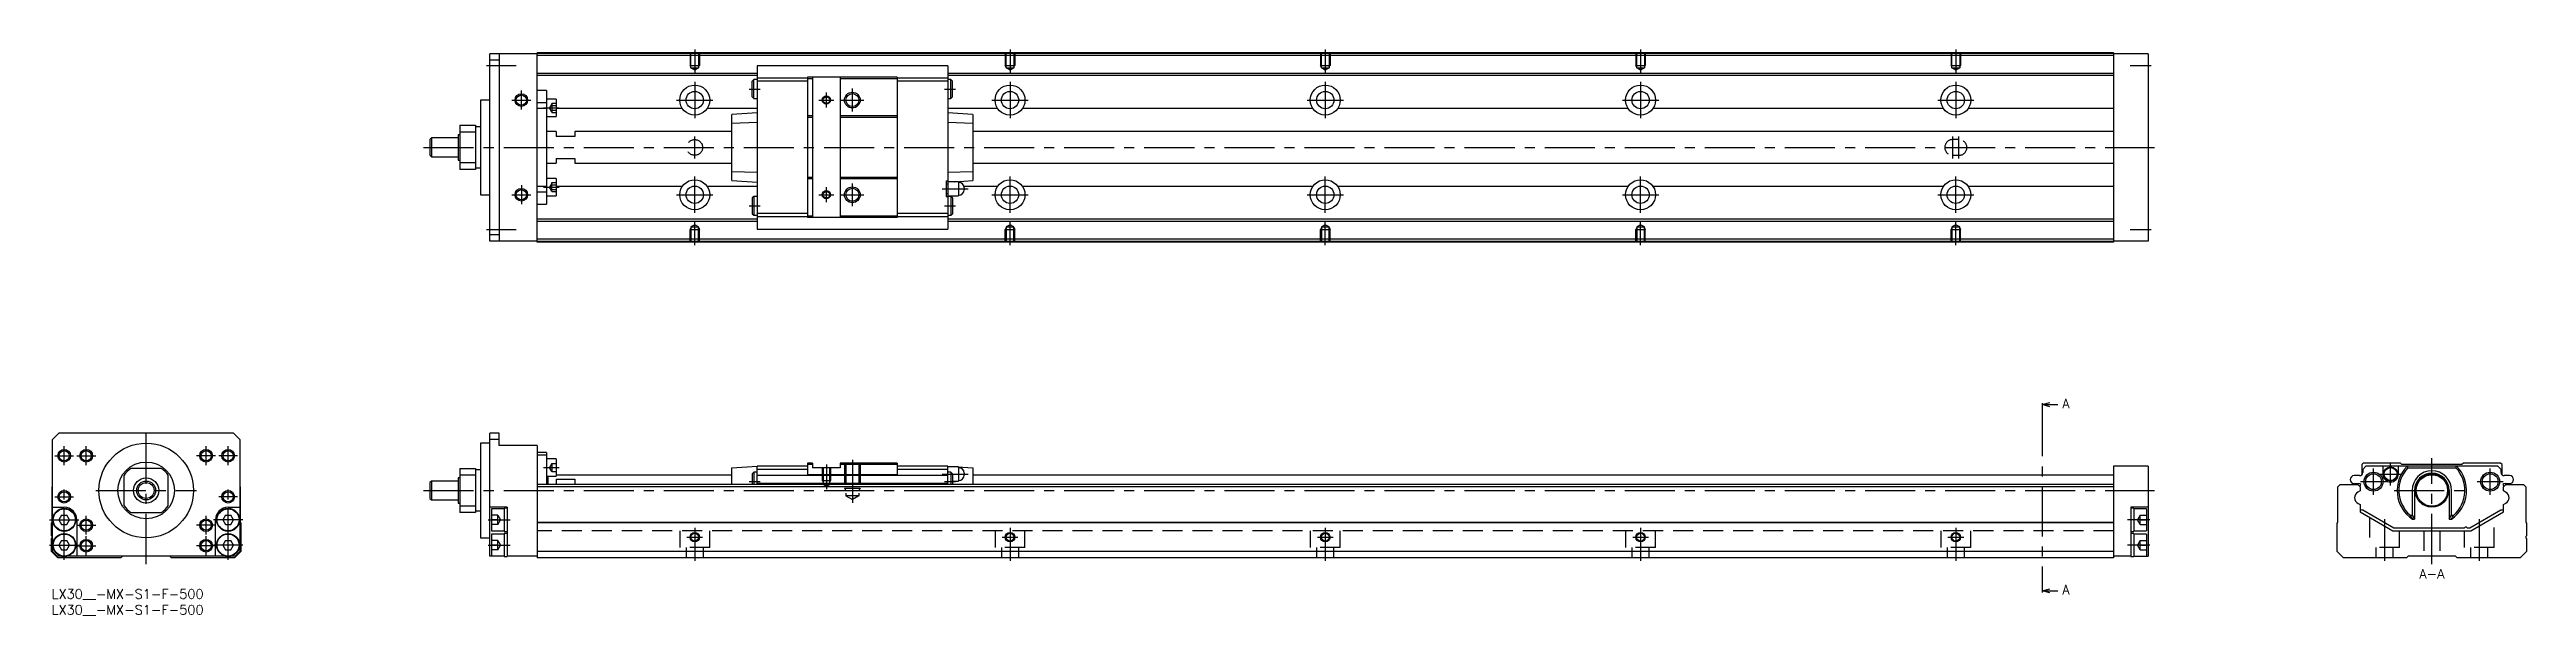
# Model space of a CAD drawing. Extents: x -1 to 785, y -8 to 171.
import ezdxf

# ---------------------------------------------------------------- set-up
doc = ezdxf.new("R2010")
doc.units = 0
doc.header["$LTSCALE"] = 0.5
doc.linetypes.add('CENTER', pattern=[50.8, 31.75, -6.35, 6.35, -6.35])
doc.linetypes.add('DASHED', pattern=[19.05, 12.7, -6.35])
for name, color, linetype in [('MSM_CENTER', 1, 'CENTER'), ('MSM_CONTINUOUS', 7, 'CONTINUOUS'), ('MSM_DASHED', 4, 'DASHED'), ('MSM_NARROW', 5, 'CONTINUOUS'), ('MSM_PART_NUMBER', 7, 'CONTINUOUS')]:
    doc.layers.add(name, color=color, linetype=linetype)
doc.styles.get("Standard").update_dxf_attribs({"font": 'txt.shx', "height": 3, "bigfont": 'bigfont.shx'})

# ---------------------------------------------------------------- blocks, each defined once
blk = doc.blocks.new('*U3')
at = {"layer": 'MSM_PART_NUMBER'}
blk.add_text('LX30__-MX-S1-F-500', height=3, dxfattribs=at).set_placement((0, -3))
blk = doc.blocks.new('*U4')
at = {"layer": 'MSM_PART_NUMBER'}
blk.add_text('LX30__-MX-S1-F-500', height=3, dxfattribs=at).set_placement((0, -8))

msp = doc.modelspace()

# ---------------------------------------------------------------- linework, layer by layer
at = {"layer": 'MSM_CENTER'}
for p, q in [((138, 166), (147.4, 166)), ((204, 171), (204, 163.49)), ((304, 171), (304, 163.49)), ((404, 171), (404, 163.49)), ((504, 171), (504, 163.49)), ((604, 171), (604, 163.49)), ((659.25, 166), (666, 166)), ((149, 152), (149, 158)), ((204, 160.75), (204, 149.25)), ((221.25, 158.5), (224.75, 158.5)), ((245.75, 152.63), (245.75, 157.36)), ((254, 151.37), (254, 158.62)), ((283.25, 158.5), (286.75, 158.5)), ((304, 160.75), (304, 149.25)), ((404, 160.75), (404, 149.25)), ((504, 160.75), (504, 149.25)), ((604, 160.75), (604, 149.25)), ((146, 155), (152, 155)), ((156, 152.55), (161, 152.55)), ((198.25, 155), (209.75, 155)), ((243.39, 155), (248.11, 155)), ((250.38, 155), (257.62, 155)), ((298.25, 155), (309.75, 155)), ((398.25, 155), (409.75, 155)), ((498.25, 155), (509.75, 155)), ((598.25, 155), (609.75, 155)), ((204, 136.5), (204, 143.5)), ((603, 136.5), (603, 143.5)), ((605, 136.5), (605, 143.5)), ((118, 140), (667, 140)), ((149, 128), (149, 122)), ((156, 127.44), (161, 127.44)), ((204, 119.25), (204, 130.75)), ((245.75, 122.63), (245.75, 127.36)), ((254, 121.37), (254, 128.62)), ((282.46, 126.9), (290.74, 126.9)), ((304, 119.25), (304, 130.75)), ((404, 119.25), (404, 130.75)), ((504, 119.25), (504, 130.75)), ((604, 119.25), (604, 130.75)), ((146, 125), (152, 125)), ((198.25, 125), (209.75, 125)), ((221.25, 121.5), (224.75, 121.5)), ((243.39, 125), (248.11, 125)), ((250.38, 125), (257.62, 125)), ((283.25, 121.5), (286.75, 121.5)), ((298.25, 125), (309.75, 125)), ((398.25, 125), (409.75, 125)), ((498.25, 125), (509.75, 125)), ((598.25, 125), (609.75, 125)), ((138, 114), (147.4, 114)), ((204, 109), (204, 116.51)), ((304, 109), (304, 116.51)), ((404, 109), (404, 116.51)), ((504, 109), (504, 116.51)), ((604, 109), (604, 116.51)), ((659.25, 114), (666, 114)), ((631.37, 58), (631.37, 0)), ((30, 8), (30, 51.5)), ((1, 42.3), (7, 42.3)), ((4, 39.3), (4, 45.3)), ((8, 42.3), (14, 42.3)), ((11, 39.3), (11, 45.3)), ((52, 42.3), (46, 42.3)), ((49, 39.3), (49, 45.3)), ((59, 42.3), (53, 42.3)), ((56, 39.3), (56, 45.3)), ((245.75, 39.5), (245.75, 31.69)), ((254, 41), (254, 27.41)), ((741.9, 32.87), (741.9, 40.12)), ((755, 8), (755, 41.5)), ((4, 9.35), (4, 32.3)), ((56, 9.35), (56, 32.3)), ((156, 38.55), (161, 38.55)), ((221.25, 34.1), (224.75, 34.1)), ((282.46, 36.5), (290.74, 36.5)), ((283.25, 34.1), (286.75, 34.1)), ((732.35, 34.1), (740.65, 34.1)), ((736.5, 29.95), (736.5, 38.25)), ((738.28, 36.5), (745.52, 36.5)), ((769.35, 34.1), (777.65, 34.1)), ((773.5, 29.95), (773.5, 38.25)), ((1, 29.3), (7, 29.3)), ((14, 31.3), (46, 31.3)), ((59, 29.3), (53, 29.3)), ((118, 31.3), (667, 31.3)), ((743, 31.3), (767, 31.3)), ((-0.65, 22), (8.65, 22)), ((8, 20.3), (14, 20.3)), ((11, 17.3), (11, 23.3)), ((11, 10.8), (11, 16.8)), ((52, 20.3), (46, 20.3)), ((49, 17.3), (49, 23.3)), ((49, 10.8), (49, 16.8)), ((60.65, 22), (51.35, 22)), ((138.5, 22), (145.5, 22)), ((201.5, 16.5), (206.5, 16.5)), ((204, 19.5), (204, 9)), ((301.5, 16.5), (306.5, 16.5)), ((304, 19.5), (304, 9)), ((401.5, 16.5), (406.5, 16.5)), ((404, 19.5), (404, 9)), ((501.5, 16.5), (506.5, 16.5)), ((504, 19.5), (504, 9)), ((601.5, 16.5), (606.5, 16.5)), ((604, 19.5), (604, 9)), ((665.5, 22), (658.5, 22)), ((740, 22.18), (740, 9)), ((770, 22.18), (770, 9)), ((-0.65, 14), (8.65, 14)), ((8, 13.8), (14, 13.8)), ((52, 13.8), (46, 13.8)), ((60.65, 14), (51.35, 14)), ((138.5, 14), (145.5, 14)), ((665.5, 14), (658.5, 14))]:
    msp.add_line(p, q, dxfattribs=at)
at = {"layer": 'MSM_CONTINUOUS'}
for p, q in [((154, 169.7), (139, 169.7)), ((139, 110.3), (139, 169.7)), ((142, 167.7), (139, 167.7)), ((142, 169.7), (142, 110.3)), ((654, 170), (154, 170)), ((154, 110), (154, 170)), ((654, 169.8), (154, 169.8)), ((654, 169.1), (154, 169.1)), ((284.25, 165.9), (223.75, 165.9)), ((223.75, 165.9), (223.75, 114.1)), ((284.25, 165.9), (284.25, 114.1)), ((654, 170), (654, 110)), ((665, 169.7), (654, 169.7)), ((665, 169.7), (665, 110.3)), ((223.75, 163.45), (154, 163.45)), ((223.75, 162.75), (154, 162.75)), ((157, 158), (154, 158)), ((157, 158), (157, 122)), ((222.75, 161.5), (222.25, 161)), ((222.25, 156), (222.25, 161)), ((223.75, 161.5), (222.75, 161.5)), ((222.75, 155.5), (222.75, 161.5)), ((239.75, 161.95), (223.75, 161.95)), ((239.75, 160.95), (223.75, 160.95)), ((268.25, 162.25), (239.75, 162.25)), ((239.75, 162.25), (239.75, 117.75)), ((241.4, 161.75), (239.75, 161.75)), ((241.4, 162.25), (241.4, 117.75)), ((250.1, 162.25), (250.1, 117.75)), ((268.25, 161.75), (250.1, 161.75)), ((268.25, 162.25), (268.25, 117.75)), ((284.25, 161.95), (268.25, 161.95)), ((284.25, 160.95), (268.25, 160.95)), ((654, 163.45), (284.25, 163.45)), ((654, 162.75), (284.25, 162.75)), ((285.25, 161.5), (284.25, 161.5)), ((285.75, 161), (285.25, 161.5)), ((285.25, 155.5), (285.25, 161.5)), ((285.75, 156), (285.75, 161)), ((136, 155), (136, 125)), ((139, 155), (136, 155)), ((157, 154.13), (154, 154.13)), ((157, 152.38), (154, 152.38)), ((160, 155.3), (157, 155.3)), ((157, 149.8), (160, 149.8)), ((160, 155.3), (160, 149.8)), ((200.05, 152.36), (160, 152.36)), ((223.75, 152.36), (207.95, 152.36)), ((223.75, 151), (215.75, 150.47)), ((215.75, 129.53), (215.75, 150.47)), ((222.25, 156), (222.75, 155.5)), ((222.75, 155.5), (223.75, 155.5)), ((241.4, 150), (239.75, 150)), ((241.4, 149.5), (239.75, 149.5)), ((268.25, 150), (250.1, 150)), ((268.25, 149.5), (250.1, 149.5)), ((284.25, 155.5), (285.25, 155.5)), ((300.05, 152.36), (284.25, 152.36)), ((292.25, 150.47), (284.25, 151)), ((285.25, 155.5), (285.75, 156)), ((292.25, 150.47), (292.25, 129.53)), ((400.05, 152.36), (307.95, 152.36)), ((500.05, 152.36), (407.95, 152.36)), ((600.05, 152.36), (507.95, 152.36)), ((654, 152.36), (607.95, 152.36)), ((120.5, 143), (120, 142.5)), ((120, 142.5), (120, 137.5)), ((120.5, 143), (120.5, 137)), ((129, 143), (120.5, 143)), ((129, 144), (129, 136)), ((129.5, 144), (129, 144)), ((129.5, 147), (134.5, 147)), ((129.5, 147), (129.5, 133)), ((134.5, 144.82), (129.5, 144.82)), ((134.5, 147), (134.5, 133)), ((136, 146.5), (134.5, 146.5)), ((160, 145), (157, 145)), ((160, 145), (160, 143.5)), ((166, 143.5), (160, 143.5)), ((166, 145), (166, 143.5)), ((215.75, 145), (166, 145)), ((223.75, 147.86), (215.75, 147.6)), ((292.25, 147.6), (284.25, 147.86)), ((654, 145), (292.25, 145)), ((120, 137.5), (120.5, 137)), ((120.5, 137), (129, 137)), ((129, 136), (129.5, 136)), ((129.5, 135.18), (134.5, 135.18)), ((157, 135), (160, 135)), ((160, 136.5), (166, 136.5)), ((160, 136.5), (160, 135)), ((166, 136.5), (166, 135)), ((166, 135), (215.75, 135)), ((292.25, 135), (654, 135)), ((134.5, 133), (129.5, 133)), ((134.5, 133.5), (136, 133.5)), ((157, 127.62), (154, 127.62)), ((157, 125.87), (154, 125.87)), ((160, 130.19), (157, 130.19)), ((160, 130.19), (160, 124.69)), ((200.05, 127.64), (160, 127.64)), ((223.75, 127.64), (207.95, 127.64)), ((215.75, 132.4), (223.75, 132.14)), ((215.75, 129.53), (223.75, 129)), ((241.4, 130.5), (239.75, 130.5)), ((241.4, 130), (239.75, 130)), ((268.25, 130.5), (250.1, 130.5)), ((268.25, 130), (250.1, 130)), ((283.75, 129.4), (283.75, 124.4)), ((283.75, 129.4), (284.25, 129.4)), ((284.25, 128.4), (283.75, 128.4)), ((284.25, 132.14), (292.25, 132.4)), ((287.7, 129.15), (284.25, 129.15)), ((286.51, 129.15), (292.25, 129.53)), ((287.7, 129.15), (287.7, 124.65)), ((300.05, 127.64), (289.39, 127.64)), ((289.45, 127.2), (289.45, 126.6)), ((400.05, 127.64), (307.95, 127.64)), ((500.05, 127.64), (407.95, 127.64)), ((600.05, 127.64), (507.95, 127.64)), ((654, 127.64), (607.95, 127.64)), ((136, 125), (139, 125)), ((154, 122), (157, 122)), ((157, 124.69), (160, 124.69)), ((222.75, 124.5), (222.25, 124)), ((222.25, 124), (222.25, 119)), ((222.25, 119), (222.75, 118.5)), ((222.75, 124.5), (222.75, 118.5)), ((223.75, 124.5), (222.75, 124.5)), ((222.75, 118.5), (223.75, 118.5)), ((239.75, 119.05), (223.75, 119.05)), ((239.75, 118.05), (223.75, 118.05)), ((241.4, 118.25), (239.75, 118.25)), ((268.25, 118.25), (250.1, 118.25)), ((284.25, 119.05), (268.25, 119.05)), ((284.25, 118.05), (268.25, 118.05)), ((283.75, 125.4), (284.25, 125.4)), ((283.75, 124.4), (284.25, 124.4)), ((284.25, 124.65), (287.7, 124.65)), ((285.25, 124.5), (284.25, 124.5)), ((284.25, 118.5), (285.25, 118.5)), ((285.25, 124.5), (285.25, 118.5)), ((285.75, 124), (285.25, 124.5)), ((285.25, 118.5), (285.75, 119)), ((285.75, 124), (285.75, 119)), ((142, 112.3), (139, 112.3)), ((154, 110.3), (139, 110.3)), ((223.75, 117.25), (154, 117.25)), ((223.75, 116.55), (154, 116.55)), ((654, 110.9), (154, 110.9)), ((654, 110.2), (154, 110.2)), ((654, 110), (154, 110)), ((223.75, 114.1), (284.25, 114.1)), ((268.25, 117.75), (239.75, 117.75)), ((654, 117.25), (284.25, 117.25)), ((654, 116.55), (284.25, 116.55)), ((665, 110.3), (654, 110.3)), ((631.37, 58.5), (633.87, 59.17)), ((631.37, 59), (631.37, 58)), ((633.87, 57.83), (631.37, 58.5)), ((631.37, 58.5), (636.37, 58.5)), ((2.3, 49.5), (0.3, 47.5)), ((0.3, 12), (0.3, 47.5)), ((57.7, 49.5), (2.3, 49.5)), ((59.7, 47.5), (57.7, 49.5)), ((59.7, 47.5), (59.7, 12)), ((139, 10.5), (139, 49.5)), ((142, 49.5), (139, 49.5)), ((142, 47.5), (139, 47.5)), ((142, 45.5), (142, 49.5)), ((139, 46.3), (136, 46.3)), ((136, 46.3), (136, 16.3)), ((154, 45.5), (142, 45.5)), ((154, 45.5), (154, 10)), ((157, 43.3), (154, 43.3)), ((157, 42.45), (154, 42.45)), ((157, 43.3), (157, 33.2)), ((160, 41.3), (157, 41.3)), ((160, 41.3), (160, 35.8)), ((239.75, 40), (239.75, 36.29)), ((241.4, 40), (239.75, 40)), ((241.4, 39.5), (239.75, 39.5)), ((241.4, 40), (241.4, 38.5)), ((250.1, 40), (250.1, 38.5)), ((268.25, 40), (250.1, 40)), ((268.25, 39.5), (250.1, 39.5)), ((268.25, 40), (268.25, 36.29)), ((733.25, 40), (732.75, 39.5)), ((732.75, 39.5), (732.75, 36.29)), ((745, 40), (733.25, 40)), ((745.5, 39.5), (745, 40)), ((764.5, 39.5), (745.5, 39.5)), ((765, 40), (764.5, 39.5)), ((776.75, 40), (765, 40)), ((777.25, 39.5), (776.75, 40)), ((777.25, 36.29), (777.25, 39.5)), ((0.2, 32.5), (0.3, 32.6)), ((0.2, 21.2), (0.2, 32.5)), ((23, 26.48), (23, 36.12)), ((34.82, 38.3), (25.18, 38.3)), ((37, 26.48), (37, 36.12)), ((59.7, 32.6), (59.8, 32.5)), ((59.8, 32.5), (59.8, 21.2)), ((120.5, 34.3), (120, 33.8)), ((120, 33.8), (120, 28.8)), ((129, 34.3), (120.5, 34.3)), ((120.5, 34.3), (120.5, 28.3)), ((129.5, 35.3), (129, 35.3)), ((129, 35.3), (129, 27.3)), ((129.5, 38.3), (134.5, 38.3)), ((129.5, 38.3), (129.5, 24.3)), ((134.5, 36.12), (129.5, 36.12)), ((134.5, 38.3), (134.5, 24.3)), ((136, 37.8), (134.5, 37.8)), ((654, 33.2), (154, 33.2)), ((654, 32.5), (154, 32.5)), ((157, 35.8), (160, 35.8)), ((157.5, 33.2), (157.5, 35.8)), ((160, 36.3), (215.75, 36.3)), ((160, 34.87), (166, 34.87)), ((160, 34.87), (160, 33.2)), ((166, 34.87), (166, 33.2)), ((215.75, 38.5), (223.75, 39)), ((215.75, 33.2), (215.75, 38.5)), ((222.75, 37.1), (222.25, 36.6)), ((222.25, 36.6), (222.25, 33.2)), ((223.75, 37.1), (222.75, 37.1)), ((222.75, 37.1), (222.75, 33.2)), ((239.75, 39), (223.75, 39)), ((223.75, 33.2), (223.75, 39)), ((239.75, 38), (223.75, 38)), ((284.25, 36), (223.75, 36)), ((284.25, 33.5), (223.75, 33.5)), ((268.25, 36.29), (239.75, 36.29)), ((250.1, 38.5), (241.4, 38.5)), ((284.25, 39), (268.25, 39)), ((284.25, 38), (268.25, 38)), ((284.25, 39), (292.25, 38.5)), ((284.25, 33.2), (284.25, 39)), ((287.7, 38.75), (284.25, 38.75)), ((285.25, 37.1), (284.25, 37.1)), ((285.75, 36.6), (285.25, 37.1)), ((285.25, 37.1), (285.25, 33.2)), ((285.75, 36.6), (285.75, 33.2)), ((285.75, 34.25), (287.7, 34.25)), ((287.7, 38.75), (287.7, 34.25)), ((289.45, 36.8), (289.45, 36.2)), ((292.25, 38.5), (292.25, 33.2)), ((292.25, 36.3), (654, 36.3)), ((654, 39), (654, 10)), ((665, 39), (654, 39)), ((665, 39), (665, 10.5)), ((725.2, 32.5), (725.9, 33.2)), ((725.2, 21.2), (725.2, 32.5)), ((725.9, 33.2), (731.55, 33.2)), ((732.05, 36), (730.35, 36)), ((730.35, 33.5), (731.75, 33.5)), ((731.55, 33.2), (732.25, 32.5)), ((731.55, 33.2), (732.25, 32.5)), ((732.2, 32.7), (732.2, 32.55)), ((732.25, 32.5), (732.25, 31.15)), ((734.05, 39), (733.05, 38)), ((733.05, 38), (733.05, 37)), ((775.95, 39), (734.05, 39)), ((739.4, 39), (739.4, 36.5)), ((744.4, 36.5), (744.4, 39)), ((747.14, 39), (747.4, 38.5)), ((747.4, 38.5), (762.6, 38.5)), ((762.6, 38.5), (762.86, 39)), ((776.95, 38), (775.95, 39)), ((776.95, 37), (776.95, 38)), ((777.75, 32.5), (778.45, 33.2)), ((777.75, 32.5), (778.45, 33.2)), ((777.75, 32.5), (777.8, 32.55)), ((777.75, 31.15), (777.75, 32.5)), ((777.75, 31.15), (777.75, 32.5)), ((777.8, 32.55), (777.8, 32.7)), ((779.65, 36), (777.95, 36)), ((778.25, 33.5), (779.65, 33.5)), ((778.45, 33.2), (784.1, 33.2)), ((784.1, 33.2), (784.8, 32.5)), ((784.8, 32.5), (784.8, 21.2)), ((0.3, 26), (4, 26)), ((25.18, 24.3), (34.82, 24.3)), ((56, 26), (59.7, 26)), ((120, 28.8), (120.5, 28.3)), ((120.5, 28.3), (129, 28.3)), ((129, 27.3), (129.5, 27.3)), ((129.5, 26.48), (134.5, 26.48)), ((134.5, 24.3), (129.5, 24.3)), ((134.5, 24.8), (136, 24.8)), ((144.5, 26), (139, 26)), ((143.5, 25.5), (139.5, 25.5)), ((139.5, 25.5), (139.5, 18.5)), ((144.5, 25.65), (143.5, 25.65)), ((143.5, 25.65), (143.5, 18.35)), ((144.5, 26), (144.5, 10.35)), ((665, 26), (659.5, 26)), ((659.5, 26), (659.5, 10.35)), ((660.5, 25.65), (659.5, 25.65)), ((660.5, 25.65), (660.5, 18.35)), ((664.5, 25.5), (660.5, 25.5)), ((664.5, 25.5), (664.5, 18.5)), ((732.25, 31.15), (731.5, 30.72)), ((731.6, 27.22), (732.25, 26.85)), ((732.25, 26.85), (732.25, 24.5)), ((732.25, 24.5), (742.64, 18.5)), ((732.7, 25.16), (733.1, 25.16)), ((733.1, 25.16), (742.91, 19.5)), ((748.74, 31.3), (748.74, 23.45)), ((749.5, 31.3), (749.5, 22.2)), ((760.5, 31.3), (760.5, 22.2)), ((761.26, 23.45), (761.26, 31.3)), ((767.09, 19.5), (776.9, 25.16)), ((767.36, 18.5), (777.75, 24.5)), ((776.9, 25.16), (777.3, 25.16)), ((778.4, 30.78), (777.75, 31.15)), ((778.4, 30.78), (777.75, 31.15)), ((777.75, 26.85), (778.5, 27.28)), ((777.75, 26.85), (778.5, 27.28)), ((777.75, 25.45), (777.75, 26.85)), ((777.75, 24.5), (777.75, 26.85)), ((0, 21), (0.2, 21.2)), ((0, 16.9), (0, 21)), ((0, 12), (0, 16.1)), ((3.13, 23.5), (2.27, 22)), ((2.27, 22), (3.13, 20.5)), ((3.13, 23.5), (4.87, 23.5)), ((3.13, 20.5), (4.87, 20.5)), ((5.73, 22), (4.87, 23.5)), ((4.87, 20.5), (5.73, 22)), ((8, 22), (8, 10.5)), ((52, 10.5), (52, 22)), ((55.13, 23.5), (54.27, 22)), ((54.27, 22), (55.13, 20.5)), ((55.13, 23.5), (56.87, 23.5)), ((55.13, 20.5), (56.87, 20.5)), ((57.73, 22), (56.87, 23.5)), ((56.87, 20.5), (57.73, 22)), ((59.8, 21.2), (60, 21)), ((60, 21), (60, 12)), ((136, 16.3), (139, 16.3)), ((139.5, 18.5), (143.5, 18.5)), ((143.5, 17.5), (139.5, 17.5)), ((139.5, 17.5), (139.5, 10.5)), ((143.5, 18.35), (144.5, 18.35)), ((144.5, 17.65), (143.5, 17.65)), ((143.5, 17.65), (143.5, 10.35)), ((654, 21.2), (154, 21.2)), ((654, 21), (154, 21)), ((659.5, 18.35), (660.5, 18.35)), ((660.5, 17.65), (659.5, 17.65)), ((660.5, 18.5), (664.5, 18.5)), ((660.5, 17.65), (660.5, 10.35)), ((664.5, 17.5), (660.5, 17.5)), ((664.5, 17.5), (664.5, 10.5)), ((725, 21), (725.2, 21.2)), ((725, 12), (725, 21)), ((742.64, 18.5), (767.36, 18.5)), ((742.91, 19.5), (765.35, 19.5)), ((748.07, 23.45), (748.74, 23.45)), ((748.74, 23.45), (749.5, 22.2)), ((748.82, 22.2), (749.5, 22.2)), ((760.5, 22.2), (761.26, 23.45)), ((760.5, 22.2), (761.18, 22.2)), ((761.26, 23.45), (761.93, 23.45)), ((766.15, 19.5), (767.09, 19.5)), ((784.8, 21.2), (785, 21)), ((785, 21), (785, 16.9)), ((785, 16.1), (785, 12)), ((2, 10), (0, 12)), ((1.8, 10.5), (0.3, 12)), ((2.96, 10.5), (1.8, 10.5)), ((22, 10), (2, 10)), ((3.13, 15.5), (2.27, 14)), ((2.27, 14), (3.13, 12.5)), ((3.13, 15.5), (4.87, 15.5)), ((3.13, 12.5), (4.87, 12.5)), ((5.73, 14), (4.87, 15.5)), ((4.87, 12.5), (5.73, 14)), ((54.96, 10.5), (5.04, 10.5)), ((22.5, 10.5), (22, 10)), ((38, 10), (37.5, 10.5)), ((58, 10), (38, 10)), ((55.13, 15.5), (54.27, 14)), ((54.27, 14), (55.13, 12.5)), ((55.13, 15.5), (56.87, 15.5)), ((55.13, 12.5), (56.87, 12.5)), ((57.73, 14), (56.87, 15.5)), ((56.87, 12.5), (57.73, 14)), ((58.2, 10.5), (57.04, 10.5)), ((60, 12), (58, 10)), ((59.7, 12), (58.2, 10.5)), ((143.5, 10.5), (139, 10.5)), ((143.5, 10.35), (144.5, 10.35)), ((154, 10.5), (144.5, 10.5)), ((654, 12), (154, 12)), ((654, 10), (154, 10)), ((659.5, 10.5), (654, 10.5)), ((659.5, 10.35), (660.5, 10.35)), ((660.5, 10.5), (665, 10.5)), ((727, 10), (725, 12)), ((747, 10), (727, 10)), ((747.5, 10.5), (747, 10)), ((762.5, 10.5), (747.5, 10.5)), ((763, 10), (762.5, 10.5)), ((783, 10), (763, 10)), ((785, 12), (783, 10)), ((631.37, -0.5), (633.87, 0.17)), ((631.37, 0), (631.37, -1)), ((633.87, -1.17), (631.37, -0.5)), ((631.37, -0.5), (636.37, -0.5))]:
    msp.add_line(p, q, dxfattribs=at)
for centre, radius in [((204, 155), 4.75), ((204, 155), 2.75), ((304, 155), 4.75), ((304, 155), 2.75), ((404, 155), 4.75), ((404, 155), 2.75), ((504, 155), 4.75), ((504, 155), 2.75), ((604, 155), 4.75), ((604, 155), 2.75), ((149, 155), 1.62), ((245.75, 155), 1.06), ((254, 155), 2.07), ((149, 125), 1.62), ((204, 125), 4.75), ((204, 125), 2.75), ((245.75, 125), 1.06), ((254, 125), 2.07), ((304, 125), 4.75), ((304, 125), 2.75), ((404, 125), 4.75), ((404, 125), 2.75), ((504, 125), 4.75), ((504, 125), 2.75), ((604, 125), 4.75), ((604, 125), 2.75), ((4, 42.3), 1.62), ((11, 42.3), 1.62), ((30, 31.3), 15), ((30, 31.3), 9), ((49, 42.3), 1.62), ((56, 42.3), 1.62), ((30, 31.3), 4), ((30, 31.3), 3), ((30, 31.3), 2.5), ((736.5, 34.1), 3), ((736.5, 34.1), 2.5), ((741.9, 36.5), 2.25), ((741.9, 36.5), 2.05), ((755, 31.3), 5.3), ((755, 31.3), 5), ((773.5, 34.1), 3), ((773.5, 34.1), 2.5), ((4, 22), 3.65), ((4, 22), 3.5), ((4, 29.3), 1.62), ((56, 22), 3.65), ((56, 22), 3.5), ((56, 29.3), 1.62), ((4, 14), 3.65), ((4, 14), 3.5), ((11, 20.3), 1.62), ((49, 20.3), 1.62), ((56, 14), 3.65), ((56, 14), 3.5), ((204, 16.5), 1.23), ((304, 16.5), 1.23), ((404, 16.5), 1.23), ((504, 16.5), 1.23), ((604, 16.5), 1.23), ((11, 13.8), 1.62), ((49, 13.8), 1.62)]:
    msp.add_circle(centre, radius, dxfattribs=at)
for centre, radius, start, end in [((287.7, 127.2), 1.75, 0, 90), ((287.7, 126.6), 1.75, 270, 0), ((30, 31.3), 8.5, 124.56032, 145.43968), ((30, 31.3), 8.5, 34.56032, 55.43968), ((287.7, 36.8), 1.75, 0, 90), ((287.7, 36.2), 1.75, 270, 0), ((730.35, 34.75), 1.25, 90, 270), ((731.75, 32.5), 1, 41.23398, 90), ((732.05, 37), 1, 270, 0), ((732.7, 32.7), 0.5, 113.32535, 180), ((741.9, 36.5), 2.5, 180, 0), ((755, 31.3), 11, 135.573, 235.81959), ((755, 31.3), 10.47, 136.57129, 228.55525), ((755, 31.3), 6.26, 0, 180), ((755, 31.3), 5.5, 0, 180), ((755, 31.3), 11, 304.18041, 44.427), ((755, 31.3), 10.47, 311.44475, 43.42871), ((777.95, 37), 1, 180, 270), ((778.25, 32.5), 1, 90, 138.76602), ((777.3, 32.7), 0.5, 0, 66.67465), ((779.65, 34.75), 1.25, 270, 90), ((4, 22), 4, 0, 90), ((30, 31.3), 8.5, 214.56032, 235.43968), ((30, 31.3), 8.5, 304.56032, 325.43968), ((56, 22), 4, 90, 180), ((732.65, 28.85), 2.2, 121.45533, 176.01903), ((732.65, 29.15), 2.2, 183.98097, 241.45517), ((732.7, 25.66), 0.5, 205.84193, 270), ((777.3, 25.66), 0.5, 270, 334.15807), ((777.35, 28.85), 2.2, 3.98097, 61.45517), ((777.35, 29.15), 2.2, 301.45533, 356.01903), ((-0.3, 16.5), 0.5, 306.8699, 53.1301), ((756, 27.35), 8.83, 206.14749, 215.62533), ((754, 27.35), 8.84, 324.37545, 333.85173), ((765.75, 19.2), 0.5, 36.8699, 143.1301), ((785.3, 16.5), 0.5, 126.8699, 233.1301), ((2.3, 12.5), 2, 216.8699, 233.1301), ((57.7, 12.5), 2, 306.8699, 323.1301)]:
    msp.add_arc(centre, radius, start, end, dxfattribs=at)
at = {"layer": 'MSM_DASHED'}
for p, q in [((202.5, 170), (202.5, 166)), ((202.77, 165.53), (202.5, 166)), ((202.5, 166), (205.5, 166)), ((202.77, 165.2), (202.77, 170)), ((202.77, 165.2), (205.23, 165.2)), ((204, 164.49), (202.77, 165.2)), ((205.23, 165.2), (204, 164.49)), ((205.23, 170), (205.23, 165.2)), ((205.23, 165.53), (205.5, 166)), ((205.5, 170), (205.5, 166)), ((302.5, 170), (302.5, 166)), ((302.77, 165.53), (302.5, 166)), ((302.5, 166), (305.5, 166)), ((302.77, 165.2), (302.77, 170)), ((302.77, 165.2), (305.23, 165.2)), ((304, 164.49), (302.77, 165.2)), ((305.23, 165.2), (304, 164.49)), ((305.23, 170), (305.23, 165.2)), ((305.23, 165.53), (305.5, 166)), ((305.5, 170), (305.5, 166)), ((402.5, 170), (402.5, 166)), ((402.77, 165.53), (402.5, 166)), ((402.5, 166), (405.5, 166)), ((402.77, 165.2), (402.77, 170)), ((402.77, 165.2), (405.23, 165.2)), ((404, 164.49), (402.77, 165.2)), ((405.23, 165.2), (404, 164.49)), ((405.23, 170), (405.23, 165.2)), ((405.23, 165.53), (405.5, 166)), ((405.5, 170), (405.5, 166)), ((502.5, 170), (502.5, 166)), ((502.77, 165.53), (502.5, 166)), ((502.5, 166), (505.5, 166)), ((502.77, 165.2), (502.77, 170)), ((502.77, 165.2), (505.23, 165.2)), ((504, 164.49), (502.77, 165.2)), ((505.23, 165.2), (504, 164.49)), ((505.23, 170), (505.23, 165.2)), ((505.23, 165.53), (505.5, 166)), ((505.5, 170), (505.5, 166)), ((602.5, 170), (602.5, 166)), ((602.77, 165.53), (602.5, 166)), ((602.5, 166), (605.5, 166)), ((602.77, 165.2), (602.77, 170)), ((602.77, 165.2), (605.23, 165.2)), ((604, 164.49), (602.77, 165.2)), ((605.23, 165.2), (604, 164.49)), ((605.23, 170), (605.23, 165.2)), ((605.23, 165.53), (605.5, 166)), ((605.5, 170), (605.5, 166)), ((158.7, 153.8), (157.98, 152.55)), ((158.7, 151.3), (157.98, 152.55)), ((158.7, 154), (160, 154)), ((158.7, 154), (158.7, 151.11)), ((158.7, 153.28), (160, 153.28)), ((158.7, 151.83), (160, 151.83)), ((158.7, 151.11), (160, 151.11)), ((605, 142.5), (603, 142.5)), ((603, 137.5), (605, 137.5)), ((158.7, 128.69), (157.98, 127.44)), ((158.7, 126.19), (157.98, 127.44)), ((158.7, 128.89), (160, 128.89)), ((158.7, 126), (158.7, 128.89)), ((158.7, 128.17), (160, 128.17)), ((158.7, 126.72), (160, 126.72)), ((158.7, 126), (160, 126)), ((202.77, 114.47), (202.5, 114)), ((202.5, 110), (202.5, 114)), ((202.5, 114), (205.5, 114)), ((204, 115.51), (202.77, 114.8)), ((202.77, 114.8), (202.77, 110)), ((202.77, 114.8), (205.23, 114.8)), ((205.23, 114.8), (204, 115.51)), ((205.23, 110), (205.23, 114.8)), ((205.23, 114.47), (205.5, 114)), ((205.5, 110), (205.5, 114)), ((302.77, 114.47), (302.5, 114)), ((302.5, 110), (302.5, 114)), ((302.5, 114), (305.5, 114)), ((304, 115.51), (302.77, 114.8)), ((302.77, 114.8), (302.77, 110)), ((302.77, 114.8), (305.23, 114.8)), ((305.23, 114.8), (304, 115.51)), ((305.23, 110), (305.23, 114.8)), ((305.23, 114.47), (305.5, 114)), ((305.5, 110), (305.5, 114)), ((402.77, 114.47), (402.5, 114)), ((402.5, 110), (402.5, 114)), ((402.5, 114), (405.5, 114)), ((404, 115.51), (402.77, 114.8)), ((402.77, 114.8), (402.77, 110)), ((402.77, 114.8), (405.23, 114.8)), ((405.23, 114.8), (404, 115.51)), ((405.23, 110), (405.23, 114.8)), ((405.23, 114.47), (405.5, 114)), ((405.5, 110), (405.5, 114)), ((502.77, 114.47), (502.5, 114)), ((502.5, 110), (502.5, 114)), ((502.5, 114), (505.5, 114)), ((504, 115.51), (502.77, 114.8)), ((502.77, 114.8), (502.77, 110)), ((502.77, 114.8), (505.23, 114.8)), ((505.23, 114.8), (504, 115.51)), ((505.23, 110), (505.23, 114.8)), ((505.23, 114.47), (505.5, 114)), ((505.5, 110), (505.5, 114)), ((602.77, 114.47), (602.5, 114)), ((602.5, 110), (602.5, 114)), ((602.5, 114), (605.5, 114)), ((604, 115.51), (602.77, 114.8)), ((602.77, 114.8), (602.77, 110)), ((602.77, 114.8), (605.23, 114.8)), ((605.23, 114.8), (604, 115.51)), ((605.23, 110), (605.23, 114.8)), ((605.23, 114.47), (605.5, 114)), ((605.5, 110), (605.5, 114)), ((158.7, 39.8), (157.98, 38.55)), ((158.7, 39.8), (160, 39.8)), ((158.7, 39.8), (158.7, 37.3)), ((251.5, 40), (251.5, 32)), ((251.93, 40), (251.93, 29.6)), ((256.07, 40), (256.07, 29.6)), ((256.5, 40), (256.5, 32)), ((158.7, 37.3), (157.98, 38.55)), ((158.7, 38.55), (160, 38.55)), ((158.7, 37.3), (160, 37.3)), ((244.45, 38.5), (244.45, 34.5)), ((244.45, 34.5), (244.69, 34.08)), ((244.45, 34.5), (247.05, 34.5)), ((244.69, 38.5), (244.69, 33.3)), ((246.81, 33.3), (244.69, 33.3)), ((244.69, 33.3), (245.75, 32.69)), ((245.75, 32.69), (246.81, 33.3)), ((246.81, 33.3), (246.81, 38.5)), ((247.05, 34.5), (246.81, 34.08)), ((247.05, 38.5), (247.05, 34.5)), ((251.5, 32), (256.5, 32)), ((251.5, 32), (251.9, 31.3)), ((256.5, 32), (256.1, 31.3)), ((256.07, 29.6), (251.93, 29.6)), ((251.93, 29.6), (254, 28.41)), ((256.07, 29.6), (254, 28.41)), ((141.5, 23.5), (139.5, 23.5)), ((141.5, 22), (139.5, 22)), ((141.5, 20.5), (139.5, 20.5)), ((141.5, 20.5), (141.5, 23.5)), ((141.5, 23.5), (142.37, 22)), ((141.5, 20.5), (142.37, 22)), ((654, 18.5), (154, 18.5)), ((199.25, 18.5), (199.25, 13.2)), ((208.75, 13.2), (208.75, 18.5)), ((299.25, 18.5), (299.25, 13.2)), ((308.75, 13.2), (308.75, 18.5)), ((399.25, 18.5), (399.25, 13.2)), ((408.75, 13.2), (408.75, 18.5)), ((499.25, 18.5), (499.25, 13.2)), ((508.75, 13.2), (508.75, 18.5)), ((599.25, 18.5), (599.25, 13.2)), ((608.75, 13.2), (608.75, 18.5)), ((662.5, 23.5), (661.63, 22)), ((662.5, 20.5), (661.63, 22)), ((662.5, 20.5), (662.5, 23.5)), ((662.5, 23.5), (664.5, 23.5)), ((662.5, 22), (664.5, 22)), ((662.5, 20.5), (664.5, 20.5)), ((735.25, 22.77), (735.25, 13.2)), ((744.75, 13.2), (744.75, 18.5)), ((752.5, 18.5), (752.5, 10.5)), ((757.5, 18.5), (757.5, 10.5)), ((765.25, 18.5), (765.25, 13.2)), ((774.75, 13.2), (774.75, 22.77)), ((141.5, 15.5), (139.5, 15.5)), ((141.5, 14), (139.5, 14)), ((141.5, 12.5), (139.5, 12.5)), ((141.5, 12.5), (141.5, 15.5)), ((141.5, 15.5), (142.37, 14)), ((141.5, 12.5), (142.37, 14)), ((208.75, 13.2), (199.25, 13.2)), ((201.25, 13.2), (201.25, 10)), ((206.75, 10), (206.75, 13.2)), ((308.75, 13.2), (299.25, 13.2)), ((301.25, 13.2), (301.25, 10)), ((306.75, 10), (306.75, 13.2)), ((408.75, 13.2), (399.25, 13.2)), ((401.25, 13.2), (401.25, 10)), ((406.75, 10), (406.75, 13.2)), ((508.75, 13.2), (499.25, 13.2)), ((501.25, 13.2), (501.25, 10)), ((506.75, 10), (506.75, 13.2)), ((608.75, 13.2), (599.25, 13.2)), ((601.25, 13.2), (601.25, 10)), ((606.75, 10), (606.75, 13.2)), ((662.5, 15.5), (661.63, 14)), ((662.5, 12.5), (661.63, 14)), ((662.5, 12.5), (662.5, 15.5)), ((662.5, 15.5), (664.5, 15.5)), ((662.5, 14), (664.5, 14)), ((662.5, 12.5), (664.5, 12.5)), ((744.75, 13.2), (735.25, 13.2)), ((737.25, 13.2), (737.25, 10)), ((742.75, 10), (742.75, 13.2)), ((774.75, 13.2), (765.25, 13.2)), ((767.25, 13.2), (767.25, 10)), ((772.75, 10), (772.75, 13.2))]:
    msp.add_line(p, q, dxfattribs=at)
msp.add_circle((204, 140), 2.5, dxfattribs=at)
for centre, start, end in [((603, 140), 90, 270), ((605, 140), 270, 90)]:
    msp.add_arc(centre, 2.5, start, end, dxfattribs=at)
at = {"layer": 'MSM_NARROW'}
for centre, radius in [((254, 155), 2.5), ((149, 155), 2), ((245.75, 155), 1.3), ((149, 125), 2), ((245.75, 125), 1.3), ((254, 125), 2.5), ((4, 42.3), 2), ((11, 42.3), 2), ((49, 42.3), 2), ((56, 42.3), 2), ((4, 29.3), 2), ((56, 29.3), 2), ((11, 20.3), 2), ((11, 13.8), 2), ((49, 20.3), 2), ((49, 13.8), 2), ((204, 16.5), 1.5), ((304, 16.5), 1.5), ((404, 16.5), 1.5), ((504, 16.5), 1.5), ((604, 16.5), 1.5)]:
    msp.add_circle(centre, radius, dxfattribs=at)

# ---------------------------------------------------------------- block references
at = {"layer": 'MSM_CONTINUOUS'}
for name in ['*U3', '*U4']:
    msp.add_blockref(name, (0, 0), dxfattribs=at)

# ---------------------------------------------------------------- texts
at = {"layer": 'MSM_PART_NUMBER'}
for s, p in [('A', (637.79, 57.37)), ('A', (637.79, -1.63)), ('A-A', (751.01, 3.36))]:
    msp.add_text(s, height=3, dxfattribs=at).set_placement(p)

doc.saveas('drawing.dxf')
